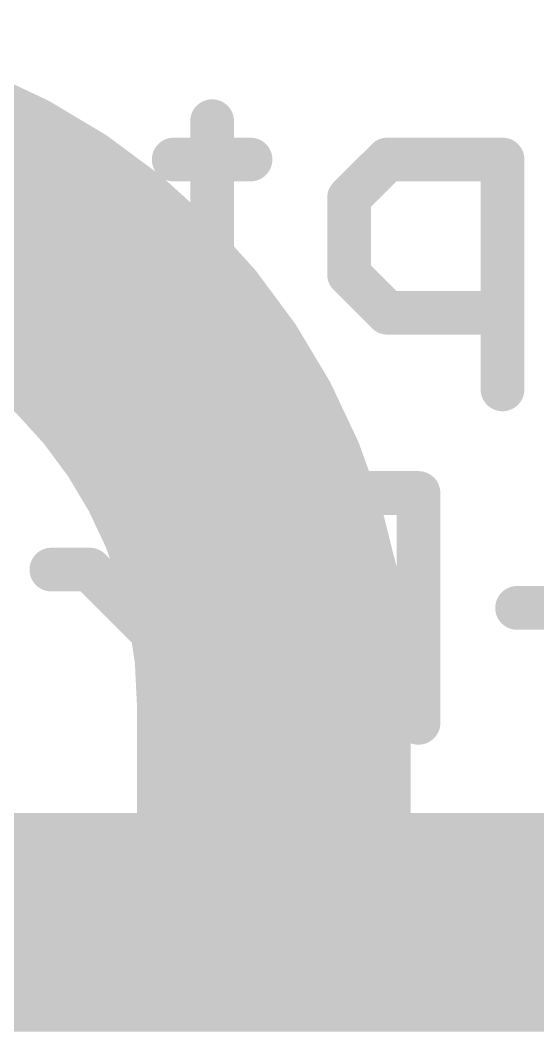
# Model space of a CAD drawing. Extents: x -13.2 to 24.1, y -14.7 to 9.9.
# Drawn here: x 7.968 to 10.369, y -3.493 to 1.206 of the extents above; entities that cross this region are included whole.
import ezdxf

# ---------------------------------------------------------------- set-up
doc = ezdxf.new("R2010")
doc.units = 0
doc.layers.add('21', color=53, linetype='CONTINUOUS')
doc.layers.add('22', color=6, linetype='CONTINUOUS')

msp = doc.modelspace()

# ---------------------------------------------------------------- linework, layer by layer
at = {"layer": '21'}
for points, const_width in [([(9.144, -1.9685, 0.4142), (6.6065, 0.5715)], 1.27), ([(9.4615, -1.9685, 1), (8.8265, -1.9685)], 0.635), ([(8.8265, -1.9683, 1), (9.4615, -1.9687)], 0.635), ([(8.8265, -2.8575, 1), (9.4615, -2.8575)], 0.635)]:
    msp.add_lwpolyline(points, format="xyb", dxfattribs=dict(at, const_width=const_width))
for points, const_width in [([(9.144, -1.9685), (9.144, -2.8575)], 1.27), ([(2.286, -2.9845), (10.922, -2.9845)], 1.016)]:
    msp.add_lwpolyline(points, dxfattribs=dict(at, const_width=const_width))
at = {"layer": '22'}
for points, const_width in [([(8.8582, 0.7374), (8.8582, 0.0255)], 0.2032), ([(7.7227, 0.5594), (8.0786, 0.5594)], 0.2032), ([(8.0786, 0.5594), (8.2565, 0.3815)], 0.2032), ([(9.0361, 0.5594), (8.6802, 0.5594)], 0.2032), ([(9.6716, 0.5594), (9.4937, 0.3815)], 0.2032), ([(10.2055, 0.5594), (9.6716, 0.5594)], 0.2032), ([(10.2055, -0.5083), (10.2055, 0.5594)], 0.2032), ([(8.2565, 0.3815), (8.2565, 0.0255)], 0.2032), ([(9.4937, 0.3815), (9.4937, 0.0255)], 0.2032), ([(8.2565, 0.0255), (8.0786, -0.1524)], 0.2032), ([(8.8582, 0.0255), (8.6802, -0.1524)], 0.2032), ([(9.4937, 0.0255), (9.6716, -0.1524)], 0.2032), ([(8.0786, -0.1524), (7.7227, -0.1524)], 0.2032), ([(9.6716, -0.1524), (10.2055, -0.1524)], 0.2032), ([(9.2819, -0.9897), (9.1039, -1.1676)], 0.2032), ([(9.8157, -0.9897), (9.2819, -0.9897)], 0.2032), ([(9.8157, -2.0574), (9.8157, -0.9897)], 0.2032), ([(9.1039, -1.1676), (9.1039, -1.5235)], 0.2032), ([(8.2904, -1.3456), (8.1125, -1.3456)], 0.2032), ([(8.6463, -1.7015), (8.2904, -1.3456)], 0.2032), ([(8.6463, -2.0574), (8.6463, -1.3456)], 0.2032), ([(9.1039, -1.5235), (9.2819, -1.7015)], 0.2032), ([(10.9851, -1.5235), (10.2733, -1.5235)], 0.2032), ([(9.2819, -1.7015), (9.8157, -1.7015)], 0.2032), ([(9.7242, -2.552), (9.7242, -3.4163)], 0.1524), ([(8.3565, -2.8401), (8.2124, -2.9841)], 0.1524), ([(8.6446, -2.8401), (8.3565, -2.8401)], 0.1524), ([(9.292, -2.8401), (9.1479, -2.9841)], 0.1524), ([(9.5801, -2.8401), (9.292, -2.8401)], 0.1524), ([(9.7242, -2.9841), (9.5801, -2.8401)], 0.1524), ([(8.2124, -2.9841), (8.2124, -3.4163)], 0.1524), ([(9.1479, -2.9841), (9.1479, -3.4163)], 0.1524), ([(8.6446, -3.1282), (8.2124, -3.1282)], 0.1524), ([(8.7886, -3.2722), (8.6446, -3.1282)], 0.1524), ([(8.6446, -3.4163), (8.7886, -3.2722)], 0.1524), ([(8.2124, -3.4163), (8.6446, -3.4163)], 0.1524)]:
    msp.add_lwpolyline(points, dxfattribs=dict(at, const_width=const_width))
for points, const_width in [([(8.909, 0.7374, 1), (8.8074, 0.7374)], 0.1016), ([(8.1145, 0.5953, 1), (8.0426, 0.5235)], 0.1016), ([(8.0786, 0.5086, 1), (8.0786, 0.6102)], 0.1016), ([(8.6802, 0.6102, 1), (8.6802, 0.5086)], 0.1016), ([(9.0361, 0.5086, 1), (9.0361, 0.6102)], 0.1016), ([(9.6716, 0.6102, 1), (9.6716, 0.5086)], 0.1016), ([(9.7076, 0.5235, 1), (9.6357, 0.5953)], 0.1016), ([(10.2563, 0.5594, 1), (10.1547, 0.5594)], 0.1016), ([(10.2055, 0.5086, 1), (10.2055, 0.6102)], 0.1016), ([(8.3073, 0.3815, 1), (8.2057, 0.3815)], 0.1016), ([(9.5445, 0.3815, 1), (9.4429, 0.3815)], 0.1016), ([(8.2206, 0.3455, 1), (8.2924, 0.4174)], 0.1016), ([(9.4578, 0.4174, 1), (9.5296, 0.3455)], 0.1016), ([(8.2924, -0.0104, 1), (8.2206, 0.0615)], 0.1016), ([(8.8941, -0.0104, 1), (8.8222, 0.0615)], 0.1016), ([(9.5296, 0.0615, 1), (9.4578, -0.0104)], 0.1016), ([(8.2057, 0.0255, 1), (8.3073, 0.0255)], 0.1016), ([(8.8074, 0.0255, 1), (8.909, 0.0255)], 0.1016), ([(9.4429, 0.0255, 1), (9.5445, 0.0255)], 0.1016), ([(8.0426, -0.1165, 1), (8.1145, -0.1883)], 0.1016), ([(8.0786, -0.2032, 1), (8.0786, -0.1016)], 0.1016), ([(8.6443, -0.1165, 1), (8.7161, -0.1883)], 0.1016), ([(9.6716, -0.1016, 1), (9.6716, -0.2032)], 0.1016), ([(9.6357, -0.1883, 1), (9.7076, -0.1165)], 0.1016), ([(10.2055, -0.2032, 1), (10.2055, -0.1016)], 0.1016), ([(10.1547, -0.5083, 1), (10.2563, -0.5083)], 0.1016), ([(9.2819, -0.9389, 1), (9.2819, -1.0405)], 0.1016), ([(9.3178, -1.0256, 1), (9.2459, -0.9538)], 0.1016), ([(9.8665, -0.9897, 1), (9.7649, -0.9897)], 0.1016), ([(9.8157, -1.0405, 1), (9.8157, -0.9389)], 0.1016), ([(9.1547, -1.1676, 1), (9.0531, -1.1676)], 0.1016), ([(9.068, -1.1317, 1), (9.1398, -1.2036)], 0.1016), ([(8.1125, -1.2948, 1), (8.1125, -1.3964)], 0.1016), ([(8.3263, -1.3097, 1), (8.2545, -1.3815)], 0.1016), ([(8.2904, -1.3964, 1), (8.2904, -1.2948)], 0.1016), ([(8.6971, -1.3456, 1), (8.5955, -1.3456)], 0.1016), ([(9.1398, -1.4876, 1), (9.068, -1.5595)], 0.1016), ([(10.2733, -1.4727, 1), (10.2733, -1.5743)], 0.1016), ([(9.0531, -1.5235, 1), (9.1547, -1.5235)], 0.1016), ([(8.6104, -1.7374, 1), (8.6822, -1.6656)], 0.1016), ([(9.2819, -1.6507, 1), (9.2819, -1.7523)], 0.1016), ([(9.2459, -1.7374, 1), (9.3178, -1.6656)], 0.1016), ([(9.8157, -1.7523, 1), (9.8157, -1.6507)], 0.1016), ([(8.5955, -2.0574, 1), (8.6971, -2.0574)], 0.1016), ([(9.7649, -2.0574, 1), (9.8665, -2.0574)], 0.1016), ([(9.7623, -2.552, 1), (9.6861, -2.552)], 0.0762), ([(8.3565, -2.802, 1), (8.3565, -2.8782)], 0.0762), ([(8.3834, -2.867, 1), (8.3295, -2.8131)], 0.0762), ([(8.6446, -2.8782, 1), (8.6446, -2.802)], 0.0762), ([(9.292, -2.802, 1), (9.292, -2.8782)], 0.0762), ([(9.3189, -2.867, 1), (9.2651, -2.8131)], 0.0762), ([(9.6071, -2.8131, 1), (9.5532, -2.867)], 0.0762), ([(9.5801, -2.8782, 1), (9.5801, -2.802)], 0.0762), ([(8.2505, -2.9841, 1), (8.1743, -2.9841)], 0.0762), ([(9.186, -2.9841, 1), (9.1098, -2.9841)], 0.0762), ([(8.1855, -2.9572, 1), (8.2394, -3.0111)], 0.0762), ([(9.121, -2.9572, 1), (9.1749, -3.0111)], 0.0762), ([(9.6972, -3.0111, 1), (9.7511, -2.9572)], 0.0762), ([(8.2124, -3.0901, 1), (8.2124, -3.1663)], 0.0762), ([(8.6715, -3.1012, 1), (8.6176, -3.1551)], 0.0762), ([(8.6446, -3.1663, 1), (8.6446, -3.0901)], 0.0762), ([(8.8156, -3.2992, 1), (8.7617, -3.2453)], 0.0762), ([(8.7617, -3.2992, 1), (8.8156, -3.2453)], 0.0762), ([(8.2124, -3.3782, 1), (8.2124, -3.4544)], 0.0762), ([(8.1743, -3.4163, 1), (8.2505, -3.4163)], 0.0762), ([(8.6176, -3.3894, 1), (8.6715, -3.4432)], 0.0762), ([(8.6446, -3.4544, 1), (8.6446, -3.3782)], 0.0762), ([(9.1098, -3.4163, 1), (9.186, -3.4163)], 0.0762), ([(9.6861, -3.4163, 1), (9.7623, -3.4163)], 0.0762)]:
    msp.add_lwpolyline(points, format="xyb", dxfattribs=dict(at, const_width=const_width))

doc.saveas('drawing.dxf')
